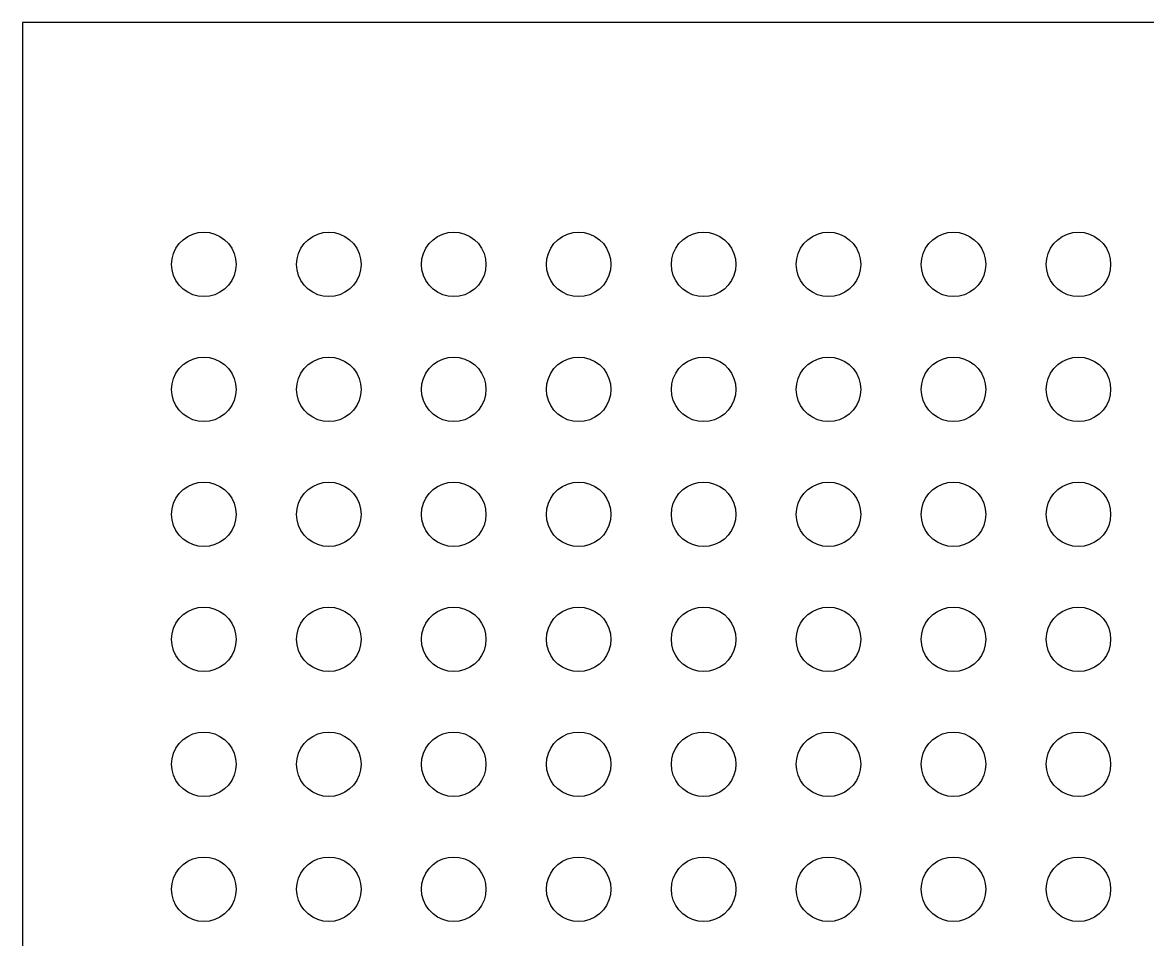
# Model space of a CAD drawing. Extents: x 0 to 117, y 0 to 89.
# Drawn here: x 0 to 55.8, y 43.7 to 89.2 of the extents above; entities that cross this region are included whole.
import ezdxf

# ---------------------------------------------------------------- set-up
doc = ezdxf.new("R2010")
doc.units = 0
doc.layers.get('0').update_dxf_attribs({"linetype": 'CONTINUOUS'})

msp = doc.modelspace()

# ---------------------------------------------------------------- linework, layer by layer
for points in [[(117.2, 89.2), (0, 89.2), (0, 0), (117.2, 0)], [(8.72216, 75.6243), (8.45277, 75.6965), (8.2, 75.8144), (7.97154, 75.9743), (7.77433, 76.1715), (7.61436, 76.4), (7.49649, 76.6528), (7.42431, 76.9222), (7.4, 77.2), (7.42431, 77.4778), (7.49649, 77.7472), (7.61436, 78), (7.77433, 78.2285), (7.97154, 78.4257), (8.2, 78.5856), (8.45277, 78.7035), (8.72216, 78.7757), (9, 78.8), (9.27784, 78.7757), (9.54723, 78.7035), (9.8, 78.5856), (10.0285, 78.4257), (10.2257, 78.2285), (10.3856, 78), (10.5035, 77.7472), (10.5757, 77.4778), (10.6, 77.2), (10.5757, 76.9222), (10.5035, 76.6528), (10.3856, 76.4), (10.2257, 76.1715), (10.0285, 75.9743), (9.8, 75.8144), (9.54723, 75.6965), (9.27784, 75.6243), (9, 75.6)], [(14.9222, 75.6243), (14.6528, 75.6965), (14.4, 75.8144), (14.1715, 75.9743), (13.9743, 76.1715), (13.8144, 76.4), (13.6965, 76.6528), (13.6243, 76.9222), (13.6, 77.2), (13.6243, 77.4778), (13.6965, 77.7472), (13.8144, 78), (13.9743, 78.2285), (14.1715, 78.4257), (14.4, 78.5856), (14.6528, 78.7035), (14.9222, 78.7757), (15.2, 78.8), (15.4778, 78.7757), (15.7472, 78.7035), (16, 78.5856), (16.2285, 78.4257), (16.4257, 78.2285), (16.5856, 78), (16.7035, 77.7472), (16.7757, 77.4778), (16.8, 77.2), (16.7757, 76.9222), (16.7035, 76.6528), (16.5856, 76.4), (16.4257, 76.1715), (16.2285, 75.9743), (16, 75.8144), (15.7472, 75.6965), (15.4778, 75.6243), (15.2, 75.6)], [(21.1222, 75.6243), (20.8528, 75.6965), (20.6, 75.8144), (20.3715, 75.9743), (20.1743, 76.1715), (20.0144, 76.4), (19.8965, 76.6528), (19.8243, 76.9222), (19.8, 77.2), (19.8243, 77.4778), (19.8965, 77.7472), (20.0144, 78), (20.1743, 78.2285), (20.3715, 78.4257), (20.6, 78.5856), (20.8528, 78.7035), (21.1222, 78.7757), (21.4, 78.8), (21.6778, 78.7757), (21.9472, 78.7035), (22.2, 78.5856), (22.4285, 78.4257), (22.6257, 78.2285), (22.7856, 78), (22.9035, 77.7472), (22.9757, 77.4778), (23, 77.2), (22.9757, 76.9222), (22.9035, 76.6528), (22.7856, 76.4), (22.6257, 76.1715), (22.4285, 75.9743), (22.2, 75.8144), (21.9472, 75.6965), (21.6778, 75.6243), (21.4, 75.6)], [(27.3222, 75.6243), (27.0528, 75.6965), (26.8, 75.8144), (26.5715, 75.9743), (26.3743, 76.1715), (26.2144, 76.4), (26.0965, 76.6528), (26.0243, 76.9222), (26, 77.2), (26.0243, 77.4778), (26.0965, 77.7472), (26.2144, 78), (26.3743, 78.2285), (26.5715, 78.4257), (26.8, 78.5856), (27.0528, 78.7035), (27.3222, 78.7757), (27.6, 78.8), (27.8778, 78.7757), (28.1472, 78.7035), (28.4, 78.5856), (28.6285, 78.4257), (28.8257, 78.2285), (28.9856, 78), (29.1035, 77.7472), (29.1757, 77.4778), (29.2, 77.2), (29.1757, 76.9222), (29.1035, 76.6528), (28.9856, 76.4), (28.8257, 76.1715), (28.6285, 75.9743), (28.4, 75.8144), (28.1472, 75.6965), (27.8778, 75.6243), (27.6, 75.6)], [(33.5222, 75.6243), (33.2528, 75.6965), (33, 75.8144), (32.7715, 75.9743), (32.5743, 76.1715), (32.4144, 76.4), (32.2965, 76.6528), (32.2243, 76.9222), (32.2, 77.2), (32.2243, 77.4778), (32.2965, 77.7472), (32.4144, 78), (32.5743, 78.2285), (32.7715, 78.4257), (33, 78.5856), (33.2528, 78.7035), (33.5222, 78.7757), (33.8, 78.8), (34.0778, 78.7757), (34.3472, 78.7035), (34.6, 78.5856), (34.8285, 78.4257), (35.0257, 78.2285), (35.1856, 78), (35.3035, 77.7472), (35.3757, 77.4778), (35.4, 77.2), (35.3757, 76.9222), (35.3035, 76.6528), (35.1856, 76.4), (35.0257, 76.1715), (34.8285, 75.9743), (34.6, 75.8144), (34.3472, 75.6965), (34.0778, 75.6243), (33.8, 75.6)], [(39.7222, 75.6243), (39.4528, 75.6965), (39.2, 75.8144), (38.9715, 75.9743), (38.7743, 76.1715), (38.6144, 76.4), (38.4965, 76.6528), (38.4243, 76.9222), (38.4, 77.2), (38.4243, 77.4778), (38.4965, 77.7472), (38.6144, 78), (38.7743, 78.2285), (38.9715, 78.4257), (39.2, 78.5856), (39.4528, 78.7035), (39.7222, 78.7757), (40, 78.8), (40.2778, 78.7757), (40.5472, 78.7035), (40.8, 78.5856), (41.0285, 78.4257), (41.2257, 78.2285), (41.3856, 78), (41.5035, 77.7472), (41.5757, 77.4778), (41.6, 77.2), (41.5757, 76.9222), (41.5035, 76.6528), (41.3856, 76.4), (41.2257, 76.1715), (41.0285, 75.9743), (40.8, 75.8144), (40.5472, 75.6965), (40.2778, 75.6243), (40, 75.6)], [(45.9222, 75.6243), (45.6528, 75.6965), (45.4, 75.8144), (45.1715, 75.9743), (44.9743, 76.1715), (44.8144, 76.4), (44.6965, 76.6528), (44.6243, 76.9222), (44.6, 77.2), (44.6243, 77.4778), (44.6965, 77.7472), (44.8144, 78), (44.9743, 78.2285), (45.1715, 78.4257), (45.4, 78.5856), (45.6528, 78.7035), (45.9222, 78.7757), (46.2, 78.8), (46.4778, 78.7757), (46.7472, 78.7035), (47, 78.5856), (47.2285, 78.4257), (47.4257, 78.2285), (47.5856, 78), (47.7035, 77.7472), (47.7757, 77.4778), (47.8, 77.2), (47.7757, 76.9222), (47.7035, 76.6528), (47.5856, 76.4), (47.4257, 76.1715), (47.2285, 75.9743), (47, 75.8144), (46.7472, 75.6965), (46.4778, 75.6243), (46.2, 75.6)], [(52.1222, 75.6243), (51.8528, 75.6965), (51.6, 75.8144), (51.3715, 75.9743), (51.1743, 76.1715), (51.0144, 76.4), (50.8965, 76.6528), (50.8243, 76.9222), (50.8, 77.2), (50.8243, 77.4778), (50.8965, 77.7472), (51.0144, 78), (51.1743, 78.2285), (51.3715, 78.4257), (51.6, 78.5856), (51.8528, 78.7035), (52.1222, 78.7757), (52.4, 78.8), (52.6778, 78.7757), (52.9472, 78.7035), (53.2, 78.5856), (53.4285, 78.4257), (53.6257, 78.2285), (53.7856, 78), (53.9035, 77.7472), (53.9757, 77.4778), (54, 77.2), (53.9757, 76.9222), (53.9035, 76.6528), (53.7856, 76.4), (53.6257, 76.1715), (53.4285, 75.9743), (53.2, 75.8144), (52.9472, 75.6965), (52.6778, 75.6243), (52.4, 75.6)], [(8.72216, 69.4243), (8.45277, 69.4965), (8.2, 69.6144), (7.97154, 69.7743), (7.77433, 69.9715), (7.61436, 70.2), (7.49649, 70.4528), (7.42431, 70.7222), (7.4, 71), (7.42431, 71.2778), (7.49649, 71.5472), (7.61436, 71.8), (7.77433, 72.0285), (7.97154, 72.2257), (8.2, 72.3856), (8.45277, 72.5035), (8.72216, 72.5757), (9, 72.6), (9.27784, 72.5757), (9.54723, 72.5035), (9.8, 72.3856), (10.0285, 72.2257), (10.2257, 72.0285), (10.3856, 71.8), (10.5035, 71.5472), (10.5757, 71.2778), (10.6, 71), (10.5757, 70.7222), (10.5035, 70.4528), (10.3856, 70.2), (10.2257, 69.9715), (10.0285, 69.7743), (9.8, 69.6144), (9.54723, 69.4965), (9.27784, 69.4243), (9, 69.4)], [(14.9222, 69.4243), (14.6528, 69.4965), (14.4, 69.6144), (14.1715, 69.7743), (13.9743, 69.9715), (13.8144, 70.2), (13.6965, 70.4528), (13.6243, 70.7222), (13.6, 71), (13.6243, 71.2778), (13.6965, 71.5472), (13.8144, 71.8), (13.9743, 72.0285), (14.1715, 72.2257), (14.4, 72.3856), (14.6528, 72.5035), (14.9222, 72.5757), (15.2, 72.6), (15.4778, 72.5757), (15.7472, 72.5035), (16, 72.3856), (16.2285, 72.2257), (16.4257, 72.0285), (16.5856, 71.8), (16.7035, 71.5472), (16.7757, 71.2778), (16.8, 71), (16.7757, 70.7222), (16.7035, 70.4528), (16.5856, 70.2), (16.4257, 69.9715), (16.2285, 69.7743), (16, 69.6144), (15.7472, 69.4965), (15.4778, 69.4243), (15.2, 69.4)], [(21.1222, 69.4243), (20.8528, 69.4965), (20.6, 69.6144), (20.3715, 69.7743), (20.1743, 69.9715), (20.0144, 70.2), (19.8965, 70.4528), (19.8243, 70.7222), (19.8, 71), (19.8243, 71.2778), (19.8965, 71.5472), (20.0144, 71.8), (20.1743, 72.0285), (20.3715, 72.2257), (20.6, 72.3856), (20.8528, 72.5035), (21.1222, 72.5757), (21.4, 72.6), (21.6778, 72.5757), (21.9472, 72.5035), (22.2, 72.3856), (22.4285, 72.2257), (22.6257, 72.0285), (22.7856, 71.8), (22.9035, 71.5472), (22.9757, 71.2778), (23, 71), (22.9757, 70.7222), (22.9035, 70.4528), (22.7856, 70.2), (22.6257, 69.9715), (22.4285, 69.7743), (22.2, 69.6144), (21.9472, 69.4965), (21.6778, 69.4243), (21.4, 69.4)], [(27.3222, 69.4243), (27.0528, 69.4965), (26.8, 69.6144), (26.5715, 69.7743), (26.3743, 69.9715), (26.2144, 70.2), (26.0965, 70.4528), (26.0243, 70.7222), (26, 71), (26.0243, 71.2778), (26.0965, 71.5472), (26.2144, 71.8), (26.3743, 72.0285), (26.5715, 72.2257), (26.8, 72.3856), (27.0528, 72.5035), (27.3222, 72.5757), (27.6, 72.6), (27.8778, 72.5757), (28.1472, 72.5035), (28.4, 72.3856), (28.6285, 72.2257), (28.8257, 72.0285), (28.9856, 71.8), (29.1035, 71.5472), (29.1757, 71.2778), (29.2, 71), (29.1757, 70.7222), (29.1035, 70.4528), (28.9856, 70.2), (28.8257, 69.9715), (28.6285, 69.7743), (28.4, 69.6144), (28.1472, 69.4965), (27.8778, 69.4243), (27.6, 69.4)], [(33.5222, 69.4243), (33.2528, 69.4965), (33, 69.6144), (32.7715, 69.7743), (32.5743, 69.9715), (32.4144, 70.2), (32.2965, 70.4528), (32.2243, 70.7222), (32.2, 71), (32.2243, 71.2778), (32.2965, 71.5472), (32.4144, 71.8), (32.5743, 72.0285), (32.7715, 72.2257), (33, 72.3856), (33.2528, 72.5035), (33.5222, 72.5757), (33.8, 72.6), (34.0778, 72.5757), (34.3472, 72.5035), (34.6, 72.3856), (34.8285, 72.2257), (35.0257, 72.0285), (35.1856, 71.8), (35.3035, 71.5472), (35.3757, 71.2778), (35.4, 71), (35.3757, 70.7222), (35.3035, 70.4528), (35.1856, 70.2), (35.0257, 69.9715), (34.8285, 69.7743), (34.6, 69.6144), (34.3472, 69.4965), (34.0778, 69.4243), (33.8, 69.4)], [(39.7222, 69.4243), (39.4528, 69.4965), (39.2, 69.6144), (38.9715, 69.7743), (38.7743, 69.9715), (38.6144, 70.2), (38.4965, 70.4528), (38.4243, 70.7222), (38.4, 71), (38.4243, 71.2778), (38.4965, 71.5472), (38.6144, 71.8), (38.7743, 72.0285), (38.9715, 72.2257), (39.2, 72.3856), (39.4528, 72.5035), (39.7222, 72.5757), (40, 72.6), (40.2778, 72.5757), (40.5472, 72.5035), (40.8, 72.3856), (41.0285, 72.2257), (41.2257, 72.0285), (41.3856, 71.8), (41.5035, 71.5472), (41.5757, 71.2778), (41.6, 71), (41.5757, 70.7222), (41.5035, 70.4528), (41.3856, 70.2), (41.2257, 69.9715), (41.0285, 69.7743), (40.8, 69.6144), (40.5472, 69.4965), (40.2778, 69.4243), (40, 69.4)], [(45.9222, 69.4243), (45.6528, 69.4965), (45.4, 69.6144), (45.1715, 69.7743), (44.9743, 69.9715), (44.8144, 70.2), (44.6965, 70.4528), (44.6243, 70.7222), (44.6, 71), (44.6243, 71.2778), (44.6965, 71.5472), (44.8144, 71.8), (44.9743, 72.0285), (45.1715, 72.2257), (45.4, 72.3856), (45.6528, 72.5035), (45.9222, 72.5757), (46.2, 72.6), (46.4778, 72.5757), (46.7472, 72.5035), (47, 72.3856), (47.2285, 72.2257), (47.4257, 72.0285), (47.5856, 71.8), (47.7035, 71.5472), (47.7757, 71.2778), (47.8, 71), (47.7757, 70.7222), (47.7035, 70.4528), (47.5856, 70.2), (47.4257, 69.9715), (47.2285, 69.7743), (47, 69.6144), (46.7472, 69.4965), (46.4778, 69.4243), (46.2, 69.4)], [(52.1222, 69.4243), (51.8528, 69.4965), (51.6, 69.6144), (51.3715, 69.7743), (51.1743, 69.9715), (51.0144, 70.2), (50.8965, 70.4528), (50.8243, 70.7222), (50.8, 71), (50.8243, 71.2778), (50.8965, 71.5472), (51.0144, 71.8), (51.1743, 72.0285), (51.3715, 72.2257), (51.6, 72.3856), (51.8528, 72.5035), (52.1222, 72.5757), (52.4, 72.6), (52.6778, 72.5757), (52.9472, 72.5035), (53.2, 72.3856), (53.4285, 72.2257), (53.6257, 72.0285), (53.7856, 71.8), (53.9035, 71.5472), (53.9757, 71.2778), (54, 71), (53.9757, 70.7222), (53.9035, 70.4528), (53.7856, 70.2), (53.6257, 69.9715), (53.4285, 69.7743), (53.2, 69.6144), (52.9472, 69.4965), (52.6778, 69.4243), (52.4, 69.4)], [(8.72216, 63.2243), (8.45277, 63.2965), (8.2, 63.4144), (7.97154, 63.5743), (7.77433, 63.7715), (7.61436, 64), (7.49649, 64.2528), (7.42431, 64.5222), (7.4, 64.8), (7.42431, 65.0778), (7.49649, 65.3472), (7.61436, 65.6), (7.77433, 65.8285), (7.97154, 66.0257), (8.2, 66.1856), (8.45277, 66.3035), (8.72216, 66.3757), (9, 66.4), (9.27784, 66.3757), (9.54723, 66.3035), (9.8, 66.1856), (10.0285, 66.0257), (10.2257, 65.8285), (10.3856, 65.6), (10.5035, 65.3472), (10.5757, 65.0778), (10.6, 64.8), (10.5757, 64.5222), (10.5035, 64.2528), (10.3856, 64), (10.2257, 63.7715), (10.0285, 63.5743), (9.8, 63.4144), (9.54723, 63.2965), (9.27784, 63.2243), (9, 63.2)], [(14.9222, 63.2243), (14.6528, 63.2965), (14.4, 63.4144), (14.1715, 63.5743), (13.9743, 63.7715), (13.8144, 64), (13.6965, 64.2528), (13.6243, 64.5222), (13.6, 64.8), (13.6243, 65.0778), (13.6965, 65.3472), (13.8144, 65.6), (13.9743, 65.8285), (14.1715, 66.0257), (14.4, 66.1856), (14.6528, 66.3035), (14.9222, 66.3757), (15.2, 66.4), (15.4778, 66.3757), (15.7472, 66.3035), (16, 66.1856), (16.2285, 66.0257), (16.4257, 65.8285), (16.5856, 65.6), (16.7035, 65.3472), (16.7757, 65.0778), (16.8, 64.8), (16.7757, 64.5222), (16.7035, 64.2528), (16.5856, 64), (16.4257, 63.7715), (16.2285, 63.5743), (16, 63.4144), (15.7472, 63.2965), (15.4778, 63.2243), (15.2, 63.2)], [(21.1222, 63.2243), (20.8528, 63.2965), (20.6, 63.4144), (20.3715, 63.5743), (20.1743, 63.7715), (20.0144, 64), (19.8965, 64.2528), (19.8243, 64.5222), (19.8, 64.8), (19.8243, 65.0778), (19.8965, 65.3472), (20.0144, 65.6), (20.1743, 65.8285), (20.3715, 66.0257), (20.6, 66.1856), (20.8528, 66.3035), (21.1222, 66.3757), (21.4, 66.4), (21.6778, 66.3757), (21.9472, 66.3035), (22.2, 66.1856), (22.4285, 66.0257), (22.6257, 65.8285), (22.7856, 65.6), (22.9035, 65.3472), (22.9757, 65.0778), (23, 64.8), (22.9757, 64.5222), (22.9035, 64.2528), (22.7856, 64), (22.6257, 63.7715), (22.4285, 63.5743), (22.2, 63.4144), (21.9472, 63.2965), (21.6778, 63.2243), (21.4, 63.2)], [(27.3222, 63.2243), (27.0528, 63.2965), (26.8, 63.4144), (26.5715, 63.5743), (26.3743, 63.7715), (26.2144, 64), (26.0965, 64.2528), (26.0243, 64.5222), (26, 64.8), (26.0243, 65.0778), (26.0965, 65.3472), (26.2144, 65.6), (26.3743, 65.8285), (26.5715, 66.0257), (26.8, 66.1856), (27.0528, 66.3035), (27.3222, 66.3757), (27.6, 66.4), (27.8778, 66.3757), (28.1472, 66.3035), (28.4, 66.1856), (28.6285, 66.0257), (28.8257, 65.8285), (28.9856, 65.6), (29.1035, 65.3472), (29.1757, 65.0778), (29.2, 64.8), (29.1757, 64.5222), (29.1035, 64.2528), (28.9856, 64), (28.8257, 63.7715), (28.6285, 63.5743), (28.4, 63.4144), (28.1472, 63.2965), (27.8778, 63.2243), (27.6, 63.2)], [(33.5222, 63.2243), (33.2528, 63.2965), (33, 63.4144), (32.7715, 63.5743), (32.5743, 63.7715), (32.4144, 64), (32.2965, 64.2528), (32.2243, 64.5222), (32.2, 64.8), (32.2243, 65.0778), (32.2965, 65.3472), (32.4144, 65.6), (32.5743, 65.8285), (32.7715, 66.0257), (33, 66.1856), (33.2528, 66.3035), (33.5222, 66.3757), (33.8, 66.4), (34.0778, 66.3757), (34.3472, 66.3035), (34.6, 66.1856), (34.8285, 66.0257), (35.0257, 65.8285), (35.1856, 65.6), (35.3035, 65.3472), (35.3757, 65.0778), (35.4, 64.8), (35.3757, 64.5222), (35.3035, 64.2528), (35.1856, 64), (35.0257, 63.7715), (34.8285, 63.5743), (34.6, 63.4144), (34.3472, 63.2965), (34.0778, 63.2243), (33.8, 63.2)], [(39.7222, 63.2243), (39.4528, 63.2965), (39.2, 63.4144), (38.9715, 63.5743), (38.7743, 63.7715), (38.6144, 64), (38.4965, 64.2528), (38.4243, 64.5222), (38.4, 64.8), (38.4243, 65.0778), (38.4965, 65.3472), (38.6144, 65.6), (38.7743, 65.8285), (38.9715, 66.0257), (39.2, 66.1856), (39.4528, 66.3035), (39.7222, 66.3757), (40, 66.4), (40.2778, 66.3757), (40.5472, 66.3035), (40.8, 66.1856), (41.0285, 66.0257), (41.2257, 65.8285), (41.3856, 65.6), (41.5035, 65.3472), (41.5757, 65.0778), (41.6, 64.8), (41.5757, 64.5222), (41.5035, 64.2528), (41.3856, 64), (41.2257, 63.7715), (41.0285, 63.5743), (40.8, 63.4144), (40.5472, 63.2965), (40.2778, 63.2243), (40, 63.2)], [(45.9222, 63.2243), (45.6528, 63.2965), (45.4, 63.4144), (45.1715, 63.5743), (44.9743, 63.7715), (44.8144, 64), (44.6965, 64.2528), (44.6243, 64.5222), (44.6, 64.8), (44.6243, 65.0778), (44.6965, 65.3472), (44.8144, 65.6), (44.9743, 65.8285), (45.1715, 66.0257), (45.4, 66.1856), (45.6528, 66.3035), (45.9222, 66.3757), (46.2, 66.4), (46.4778, 66.3757), (46.7472, 66.3035), (47, 66.1856), (47.2285, 66.0257), (47.4257, 65.8285), (47.5856, 65.6), (47.7035, 65.3472), (47.7757, 65.0778), (47.8, 64.8), (47.7757, 64.5222), (47.7035, 64.2528), (47.5856, 64), (47.4257, 63.7715), (47.2285, 63.5743), (47, 63.4144), (46.7472, 63.2965), (46.4778, 63.2243), (46.2, 63.2)], [(52.1222, 63.2243), (51.8528, 63.2965), (51.6, 63.4144), (51.3715, 63.5743), (51.1743, 63.7715), (51.0144, 64), (50.8965, 64.2528), (50.8243, 64.5222), (50.8, 64.8), (50.8243, 65.0778), (50.8965, 65.3472), (51.0144, 65.6), (51.1743, 65.8285), (51.3715, 66.0257), (51.6, 66.1856), (51.8528, 66.3035), (52.1222, 66.3757), (52.4, 66.4), (52.6778, 66.3757), (52.9472, 66.3035), (53.2, 66.1856), (53.4285, 66.0257), (53.6257, 65.8285), (53.7856, 65.6), (53.9035, 65.3472), (53.9757, 65.0778), (54, 64.8), (53.9757, 64.5222), (53.9035, 64.2528), (53.7856, 64), (53.6257, 63.7715), (53.4285, 63.5743), (53.2, 63.4144), (52.9472, 63.2965), (52.6778, 63.2243), (52.4, 63.2)], [(8.72216, 57.0243), (8.45277, 57.0965), (8.2, 57.2144), (7.97154, 57.3743), (7.77433, 57.5715), (7.61436, 57.8), (7.49649, 58.0528), (7.42431, 58.3222), (7.4, 58.6), (7.42431, 58.8778), (7.49649, 59.1472), (7.61436, 59.4), (7.77433, 59.6285), (7.97154, 59.8257), (8.2, 59.9856), (8.45277, 60.1035), (8.72216, 60.1757), (9, 60.2), (9.27784, 60.1757), (9.54723, 60.1035), (9.8, 59.9856), (10.0285, 59.8257), (10.2257, 59.6285), (10.3856, 59.4), (10.5035, 59.1472), (10.5757, 58.8778), (10.6, 58.6), (10.5757, 58.3222), (10.5035, 58.0528), (10.3856, 57.8), (10.2257, 57.5715), (10.0285, 57.3743), (9.8, 57.2144), (9.54723, 57.0965), (9.27784, 57.0243), (9, 57)], [(14.9222, 57.0243), (14.6528, 57.0965), (14.4, 57.2144), (14.1715, 57.3743), (13.9743, 57.5715), (13.8144, 57.8), (13.6965, 58.0528), (13.6243, 58.3222), (13.6, 58.6), (13.6243, 58.8778), (13.6965, 59.1472), (13.8144, 59.4), (13.9743, 59.6285), (14.1715, 59.8257), (14.4, 59.9856), (14.6528, 60.1035), (14.9222, 60.1757), (15.2, 60.2), (15.4778, 60.1757), (15.7472, 60.1035), (16, 59.9856), (16.2285, 59.8257), (16.4257, 59.6285), (16.5856, 59.4), (16.7035, 59.1472), (16.7757, 58.8778), (16.8, 58.6), (16.7757, 58.3222), (16.7035, 58.0528), (16.5856, 57.8), (16.4257, 57.5715), (16.2285, 57.3743), (16, 57.2144), (15.7472, 57.0965), (15.4778, 57.0243), (15.2, 57)], [(21.1222, 57.0243), (20.8528, 57.0965), (20.6, 57.2144), (20.3715, 57.3743), (20.1743, 57.5715), (20.0144, 57.8), (19.8965, 58.0528), (19.8243, 58.3222), (19.8, 58.6), (19.8243, 58.8778), (19.8965, 59.1472), (20.0144, 59.4), (20.1743, 59.6285), (20.3715, 59.8257), (20.6, 59.9856), (20.8528, 60.1035), (21.1222, 60.1757), (21.4, 60.2), (21.6778, 60.1757), (21.9472, 60.1035), (22.2, 59.9856), (22.4285, 59.8257), (22.6257, 59.6285), (22.7856, 59.4), (22.9035, 59.1472), (22.9757, 58.8778), (23, 58.6), (22.9757, 58.3222), (22.9035, 58.0528), (22.7856, 57.8), (22.6257, 57.5715), (22.4285, 57.3743), (22.2, 57.2144), (21.9472, 57.0965), (21.6778, 57.0243), (21.4, 57)], [(27.3222, 57.0243), (27.0528, 57.0965), (26.8, 57.2144), (26.5715, 57.3743), (26.3743, 57.5715), (26.2144, 57.8), (26.0965, 58.0528), (26.0243, 58.3222), (26, 58.6), (26.0243, 58.8778), (26.0965, 59.1472), (26.2144, 59.4), (26.3743, 59.6285), (26.5715, 59.8257), (26.8, 59.9856), (27.0528, 60.1035), (27.3222, 60.1757), (27.6, 60.2), (27.8778, 60.1757), (28.1472, 60.1035), (28.4, 59.9856), (28.6285, 59.8257), (28.8257, 59.6285), (28.9856, 59.4), (29.1035, 59.1472), (29.1757, 58.8778), (29.2, 58.6), (29.1757, 58.3222), (29.1035, 58.0528), (28.9856, 57.8), (28.8257, 57.5715), (28.6285, 57.3743), (28.4, 57.2144), (28.1472, 57.0965), (27.8778, 57.0243), (27.6, 57)], [(33.5222, 57.0243), (33.2528, 57.0965), (33, 57.2144), (32.7715, 57.3743), (32.5743, 57.5715), (32.4144, 57.8), (32.2965, 58.0528), (32.2243, 58.3222), (32.2, 58.6), (32.2243, 58.8778), (32.2965, 59.1472), (32.4144, 59.4), (32.5743, 59.6285), (32.7715, 59.8257), (33, 59.9856), (33.2528, 60.1035), (33.5222, 60.1757), (33.8, 60.2), (34.0778, 60.1757), (34.3472, 60.1035), (34.6, 59.9856), (34.8285, 59.8257), (35.0257, 59.6285), (35.1856, 59.4), (35.3035, 59.1472), (35.3757, 58.8778), (35.4, 58.6), (35.3757, 58.3222), (35.3035, 58.0528), (35.1856, 57.8), (35.0257, 57.5715), (34.8285, 57.3743), (34.6, 57.2144), (34.3472, 57.0965), (34.0778, 57.0243), (33.8, 57)], [(39.7222, 57.0243), (39.4528, 57.0965), (39.2, 57.2144), (38.9715, 57.3743), (38.7743, 57.5715), (38.6144, 57.8), (38.4965, 58.0528), (38.4243, 58.3222), (38.4, 58.6), (38.4243, 58.8778), (38.4965, 59.1472), (38.6144, 59.4), (38.7743, 59.6285), (38.9715, 59.8257), (39.2, 59.9856), (39.4528, 60.1035), (39.7222, 60.1757), (40, 60.2), (40.2778, 60.1757), (40.5472, 60.1035), (40.8, 59.9856), (41.0285, 59.8257), (41.2257, 59.6285), (41.3856, 59.4), (41.5035, 59.1472), (41.5757, 58.8778), (41.6, 58.6), (41.5757, 58.3222), (41.5035, 58.0528), (41.3856, 57.8), (41.2257, 57.5715), (41.0285, 57.3743), (40.8, 57.2144), (40.5472, 57.0965), (40.2778, 57.0243), (40, 57)], [(45.9222, 57.0243), (45.6528, 57.0965), (45.4, 57.2144), (45.1715, 57.3743), (44.9743, 57.5715), (44.8144, 57.8), (44.6965, 58.0528), (44.6243, 58.3222), (44.6, 58.6), (44.6243, 58.8778), (44.6965, 59.1472), (44.8144, 59.4), (44.9743, 59.6285), (45.1715, 59.8257), (45.4, 59.9856), (45.6528, 60.1035), (45.9222, 60.1757), (46.2, 60.2), (46.4778, 60.1757), (46.7472, 60.1035), (47, 59.9856), (47.2285, 59.8257), (47.4257, 59.6285), (47.5856, 59.4), (47.7035, 59.1472), (47.7757, 58.8778), (47.8, 58.6), (47.7757, 58.3222), (47.7035, 58.0528), (47.5856, 57.8), (47.4257, 57.5715), (47.2285, 57.3743), (47, 57.2144), (46.7472, 57.0965), (46.4778, 57.0243), (46.2, 57)], [(52.1222, 57.0243), (51.8528, 57.0965), (51.6, 57.2144), (51.3715, 57.3743), (51.1743, 57.5715), (51.0144, 57.8), (50.8965, 58.0528), (50.8243, 58.3222), (50.8, 58.6), (50.8243, 58.8778), (50.8965, 59.1472), (51.0144, 59.4), (51.1743, 59.6285), (51.3715, 59.8257), (51.6, 59.9856), (51.8528, 60.1035), (52.1222, 60.1757), (52.4, 60.2), (52.6778, 60.1757), (52.9472, 60.1035), (53.2, 59.9856), (53.4285, 59.8257), (53.6257, 59.6285), (53.7856, 59.4), (53.9035, 59.1472), (53.9757, 58.8778), (54, 58.6), (53.9757, 58.3222), (53.9035, 58.0528), (53.7856, 57.8), (53.6257, 57.5715), (53.4285, 57.3743), (53.2, 57.2144), (52.9472, 57.0965), (52.6778, 57.0243), (52.4, 57)], [(8.72216, 50.8243), (8.45277, 50.8965), (8.2, 51.0144), (7.97154, 51.1743), (7.77433, 51.3715), (7.61436, 51.6), (7.49649, 51.8528), (7.42431, 52.1222), (7.4, 52.4), (7.42431, 52.6778), (7.49649, 52.9472), (7.61436, 53.2), (7.77433, 53.4285), (7.97154, 53.6257), (8.2, 53.7856), (8.45277, 53.9035), (8.72216, 53.9757), (9, 54), (9.27784, 53.9757), (9.54723, 53.9035), (9.8, 53.7856), (10.0285, 53.6257), (10.2257, 53.4285), (10.3856, 53.2), (10.5035, 52.9472), (10.5757, 52.6778), (10.6, 52.4), (10.5757, 52.1222), (10.5035, 51.8528), (10.3856, 51.6), (10.2257, 51.3715), (10.0285, 51.1743), (9.8, 51.0144), (9.54723, 50.8965), (9.27784, 50.8243), (9, 50.8)], [(14.9222, 50.8243), (14.6528, 50.8965), (14.4, 51.0144), (14.1715, 51.1743), (13.9743, 51.3715), (13.8144, 51.6), (13.6965, 51.8528), (13.6243, 52.1222), (13.6, 52.4), (13.6243, 52.6778), (13.6965, 52.9472), (13.8144, 53.2), (13.9743, 53.4285), (14.1715, 53.6257), (14.4, 53.7856), (14.6528, 53.9035), (14.9222, 53.9757), (15.2, 54), (15.4778, 53.9757), (15.7472, 53.9035), (16, 53.7856), (16.2285, 53.6257), (16.4257, 53.4285), (16.5856, 53.2), (16.7035, 52.9472), (16.7757, 52.6778), (16.8, 52.4), (16.7757, 52.1222), (16.7035, 51.8528), (16.5856, 51.6), (16.4257, 51.3715), (16.2285, 51.1743), (16, 51.0144), (15.7472, 50.8965), (15.4778, 50.8243), (15.2, 50.8)], [(21.1222, 50.8243), (20.8528, 50.8965), (20.6, 51.0144), (20.3715, 51.1743), (20.1743, 51.3715), (20.0144, 51.6), (19.8965, 51.8528), (19.8243, 52.1222), (19.8, 52.4), (19.8243, 52.6778), (19.8965, 52.9472), (20.0144, 53.2), (20.1743, 53.4285), (20.3715, 53.6257), (20.6, 53.7856), (20.8528, 53.9035), (21.1222, 53.9757), (21.4, 54), (21.6778, 53.9757), (21.9472, 53.9035), (22.2, 53.7856), (22.4285, 53.6257), (22.6257, 53.4285), (22.7856, 53.2), (22.9035, 52.9472), (22.9757, 52.6778), (23, 52.4), (22.9757, 52.1222), (22.9035, 51.8528), (22.7856, 51.6), (22.6257, 51.3715), (22.4285, 51.1743), (22.2, 51.0144), (21.9472, 50.8965), (21.6778, 50.8243), (21.4, 50.8)], [(27.3222, 50.8243), (27.0528, 50.8965), (26.8, 51.0144), (26.5715, 51.1743), (26.3743, 51.3715), (26.2144, 51.6), (26.0965, 51.8528), (26.0243, 52.1222), (26, 52.4), (26.0243, 52.6778), (26.0965, 52.9472), (26.2144, 53.2), (26.3743, 53.4285), (26.5715, 53.6257), (26.8, 53.7856), (27.0528, 53.9035), (27.3222, 53.9757), (27.6, 54), (27.8778, 53.9757), (28.1472, 53.9035), (28.4, 53.7856), (28.6285, 53.6257), (28.8257, 53.4285), (28.9856, 53.2), (29.1035, 52.9472), (29.1757, 52.6778), (29.2, 52.4), (29.1757, 52.1222), (29.1035, 51.8528), (28.9856, 51.6), (28.8257, 51.3715), (28.6285, 51.1743), (28.4, 51.0144), (28.1472, 50.8965), (27.8778, 50.8243), (27.6, 50.8)], [(33.5222, 50.8243), (33.2528, 50.8965), (33, 51.0144), (32.7715, 51.1743), (32.5743, 51.3715), (32.4144, 51.6), (32.2965, 51.8528), (32.2243, 52.1222), (32.2, 52.4), (32.2243, 52.6778), (32.2965, 52.9472), (32.4144, 53.2), (32.5743, 53.4285), (32.7715, 53.6257), (33, 53.7856), (33.2528, 53.9035), (33.5222, 53.9757), (33.8, 54), (34.0778, 53.9757), (34.3472, 53.9035), (34.6, 53.7856), (34.8285, 53.6257), (35.0257, 53.4285), (35.1856, 53.2), (35.3035, 52.9472), (35.3757, 52.6778), (35.4, 52.4), (35.3757, 52.1222), (35.3035, 51.8528), (35.1856, 51.6), (35.0257, 51.3715), (34.8285, 51.1743), (34.6, 51.0144), (34.3472, 50.8965), (34.0778, 50.8243), (33.8, 50.8)], [(39.7222, 50.8243), (39.4528, 50.8965), (39.2, 51.0144), (38.9715, 51.1743), (38.7743, 51.3715), (38.6144, 51.6), (38.4965, 51.8528), (38.4243, 52.1222), (38.4, 52.4), (38.4243, 52.6778), (38.4965, 52.9472), (38.6144, 53.2), (38.7743, 53.4285), (38.9715, 53.6257), (39.2, 53.7856), (39.4528, 53.9035), (39.7222, 53.9757), (40, 54), (40.2778, 53.9757), (40.5472, 53.9035), (40.8, 53.7856), (41.0285, 53.6257), (41.2257, 53.4285), (41.3856, 53.2), (41.5035, 52.9472), (41.5757, 52.6778), (41.6, 52.4), (41.5757, 52.1222), (41.5035, 51.8528), (41.3856, 51.6), (41.2257, 51.3715), (41.0285, 51.1743), (40.8, 51.0144), (40.5472, 50.8965), (40.2778, 50.8243), (40, 50.8)], [(45.9222, 50.8243), (45.6528, 50.8965), (45.4, 51.0144), (45.1715, 51.1743), (44.9743, 51.3715), (44.8144, 51.6), (44.6965, 51.8528), (44.6243, 52.1222), (44.6, 52.4), (44.6243, 52.6778), (44.6965, 52.9472), (44.8144, 53.2), (44.9743, 53.4285), (45.1715, 53.6257), (45.4, 53.7856), (45.6528, 53.9035), (45.9222, 53.9757), (46.2, 54), (46.4778, 53.9757), (46.7472, 53.9035), (47, 53.7856), (47.2285, 53.6257), (47.4257, 53.4285), (47.5856, 53.2), (47.7035, 52.9472), (47.7757, 52.6778), (47.8, 52.4), (47.7757, 52.1222), (47.7035, 51.8528), (47.5856, 51.6), (47.4257, 51.3715), (47.2285, 51.1743), (47, 51.0144), (46.7472, 50.8965), (46.4778, 50.8243), (46.2, 50.8)], [(52.1222, 50.8243), (51.8528, 50.8965), (51.6, 51.0144), (51.3715, 51.1743), (51.1743, 51.3715), (51.0144, 51.6), (50.8965, 51.8528), (50.8243, 52.1222), (50.8, 52.4), (50.8243, 52.6778), (50.8965, 52.9472), (51.0144, 53.2), (51.1743, 53.4285), (51.3715, 53.6257), (51.6, 53.7856), (51.8528, 53.9035), (52.1222, 53.9757), (52.4, 54), (52.6778, 53.9757), (52.9472, 53.9035), (53.2, 53.7856), (53.4285, 53.6257), (53.6257, 53.4285), (53.7856, 53.2), (53.9035, 52.9472), (53.9757, 52.6778), (54, 52.4), (53.9757, 52.1222), (53.9035, 51.8528), (53.7856, 51.6), (53.6257, 51.3715), (53.4285, 51.1743), (53.2, 51.0144), (52.9472, 50.8965), (52.6778, 50.8243), (52.4, 50.8)], [(8.72216, 44.6243), (8.45277, 44.6965), (8.2, 44.8144), (7.97154, 44.9743), (7.77433, 45.1715), (7.61436, 45.4), (7.49649, 45.6528), (7.42431, 45.9222), (7.4, 46.2), (7.42431, 46.4778), (7.49649, 46.7472), (7.61436, 47), (7.77433, 47.2285), (7.97154, 47.4257), (8.2, 47.5856), (8.45277, 47.7035), (8.72216, 47.7757), (9, 47.8), (9.27784, 47.7757), (9.54723, 47.7035), (9.8, 47.5856), (10.0285, 47.4257), (10.2257, 47.2285), (10.3856, 47), (10.5035, 46.7472), (10.5757, 46.4778), (10.6, 46.2), (10.5757, 45.9222), (10.5035, 45.6528), (10.3856, 45.4), (10.2257, 45.1715), (10.0285, 44.9743), (9.8, 44.8144), (9.54723, 44.6965), (9.27784, 44.6243), (9, 44.6)], [(14.9222, 44.6243), (14.6528, 44.6965), (14.4, 44.8144), (14.1715, 44.9743), (13.9743, 45.1715), (13.8144, 45.4), (13.6965, 45.6528), (13.6243, 45.9222), (13.6, 46.2), (13.6243, 46.4778), (13.6965, 46.7472), (13.8144, 47), (13.9743, 47.2285), (14.1715, 47.4257), (14.4, 47.5856), (14.6528, 47.7035), (14.9222, 47.7757), (15.2, 47.8), (15.4778, 47.7757), (15.7472, 47.7035), (16, 47.5856), (16.2285, 47.4257), (16.4257, 47.2285), (16.5856, 47), (16.7035, 46.7472), (16.7757, 46.4778), (16.8, 46.2), (16.7757, 45.9222), (16.7035, 45.6528), (16.5856, 45.4), (16.4257, 45.1715), (16.2285, 44.9743), (16, 44.8144), (15.7472, 44.6965), (15.4778, 44.6243), (15.2, 44.6)], [(21.1222, 44.6243), (20.8528, 44.6965), (20.6, 44.8144), (20.3715, 44.9743), (20.1743, 45.1715), (20.0144, 45.4), (19.8965, 45.6528), (19.8243, 45.9222), (19.8, 46.2), (19.8243, 46.4778), (19.8965, 46.7472), (20.0144, 47), (20.1743, 47.2285), (20.3715, 47.4257), (20.6, 47.5856), (20.8528, 47.7035), (21.1222, 47.7757), (21.4, 47.8), (21.6778, 47.7757), (21.9472, 47.7035), (22.2, 47.5856), (22.4285, 47.4257), (22.6257, 47.2285), (22.7856, 47), (22.9035, 46.7472), (22.9757, 46.4778), (23, 46.2), (22.9757, 45.9222), (22.9035, 45.6528), (22.7856, 45.4), (22.6257, 45.1715), (22.4285, 44.9743), (22.2, 44.8144), (21.9472, 44.6965), (21.6778, 44.6243), (21.4, 44.6)], [(27.3222, 44.6243), (27.0528, 44.6965), (26.8, 44.8144), (26.5715, 44.9743), (26.3743, 45.1715), (26.2144, 45.4), (26.0965, 45.6528), (26.0243, 45.9222), (26, 46.2), (26.0243, 46.4778), (26.0965, 46.7472), (26.2144, 47), (26.3743, 47.2285), (26.5715, 47.4257), (26.8, 47.5856), (27.0528, 47.7035), (27.3222, 47.7757), (27.6, 47.8), (27.8778, 47.7757), (28.1472, 47.7035), (28.4, 47.5856), (28.6285, 47.4257), (28.8257, 47.2285), (28.9856, 47), (29.1035, 46.7472), (29.1757, 46.4778), (29.2, 46.2), (29.1757, 45.9222), (29.1035, 45.6528), (28.9856, 45.4), (28.8257, 45.1715), (28.6285, 44.9743), (28.4, 44.8144), (28.1472, 44.6965), (27.8778, 44.6243), (27.6, 44.6)], [(33.5222, 44.6243), (33.2528, 44.6965), (33, 44.8144), (32.7715, 44.9743), (32.5743, 45.1715), (32.4144, 45.4), (32.2965, 45.6528), (32.2243, 45.9222), (32.2, 46.2), (32.2243, 46.4778), (32.2965, 46.7472), (32.4144, 47), (32.5743, 47.2285), (32.7715, 47.4257), (33, 47.5856), (33.2528, 47.7035), (33.5222, 47.7757), (33.8, 47.8), (34.0778, 47.7757), (34.3472, 47.7035), (34.6, 47.5856), (34.8285, 47.4257), (35.0257, 47.2285), (35.1856, 47), (35.3035, 46.7472), (35.3757, 46.4778), (35.4, 46.2), (35.3757, 45.9222), (35.3035, 45.6528), (35.1856, 45.4), (35.0257, 45.1715), (34.8285, 44.9743), (34.6, 44.8144), (34.3472, 44.6965), (34.0778, 44.6243), (33.8, 44.6)], [(39.7222, 44.6243), (39.4528, 44.6965), (39.2, 44.8144), (38.9715, 44.9743), (38.7743, 45.1715), (38.6144, 45.4), (38.4965, 45.6528), (38.4243, 45.9222), (38.4, 46.2), (38.4243, 46.4778), (38.4965, 46.7472), (38.6144, 47), (38.7743, 47.2285), (38.9715, 47.4257), (39.2, 47.5856), (39.4528, 47.7035), (39.7222, 47.7757), (40, 47.8), (40.2778, 47.7757), (40.5472, 47.7035), (40.8, 47.5856), (41.0285, 47.4257), (41.2257, 47.2285), (41.3856, 47), (41.5035, 46.7472), (41.5757, 46.4778), (41.6, 46.2), (41.5757, 45.9222), (41.5035, 45.6528), (41.3856, 45.4), (41.2257, 45.1715), (41.0285, 44.9743), (40.8, 44.8144), (40.5472, 44.6965), (40.2778, 44.6243), (40, 44.6)], [(45.9222, 44.6243), (45.6528, 44.6965), (45.4, 44.8144), (45.1715, 44.9743), (44.9743, 45.1715), (44.8144, 45.4), (44.6965, 45.6528), (44.6243, 45.9222), (44.6, 46.2), (44.6243, 46.4778), (44.6965, 46.7472), (44.8144, 47), (44.9743, 47.2285), (45.1715, 47.4257), (45.4, 47.5856), (45.6528, 47.7035), (45.9222, 47.7757), (46.2, 47.8), (46.4778, 47.7757), (46.7472, 47.7035), (47, 47.5856), (47.2285, 47.4257), (47.4257, 47.2285), (47.5856, 47), (47.7035, 46.7472), (47.7757, 46.4778), (47.8, 46.2), (47.7757, 45.9222), (47.7035, 45.6528), (47.5856, 45.4), (47.4257, 45.1715), (47.2285, 44.9743), (47, 44.8144), (46.7472, 44.6965), (46.4778, 44.6243), (46.2, 44.6)], [(52.1222, 44.6243), (51.8528, 44.6965), (51.6, 44.8144), (51.3715, 44.9743), (51.1743, 45.1715), (51.0144, 45.4), (50.8965, 45.6528), (50.8243, 45.9222), (50.8, 46.2), (50.8243, 46.4778), (50.8965, 46.7472), (51.0144, 47), (51.1743, 47.2285), (51.3715, 47.4257), (51.6, 47.5856), (51.8528, 47.7035), (52.1222, 47.7757), (52.4, 47.8), (52.6778, 47.7757), (52.9472, 47.7035), (53.2, 47.5856), (53.4285, 47.4257), (53.6257, 47.2285), (53.7856, 47), (53.9035, 46.7472), (53.9757, 46.4778), (54, 46.2), (53.9757, 45.9222), (53.9035, 45.6528), (53.7856, 45.4), (53.6257, 45.1715), (53.4285, 44.9743), (53.2, 44.8144), (52.9472, 44.6965), (52.6778, 44.6243), (52.4, 44.6)]]:
    msp.add_lwpolyline(points, close=True)

doc.saveas('drawing.dxf')
